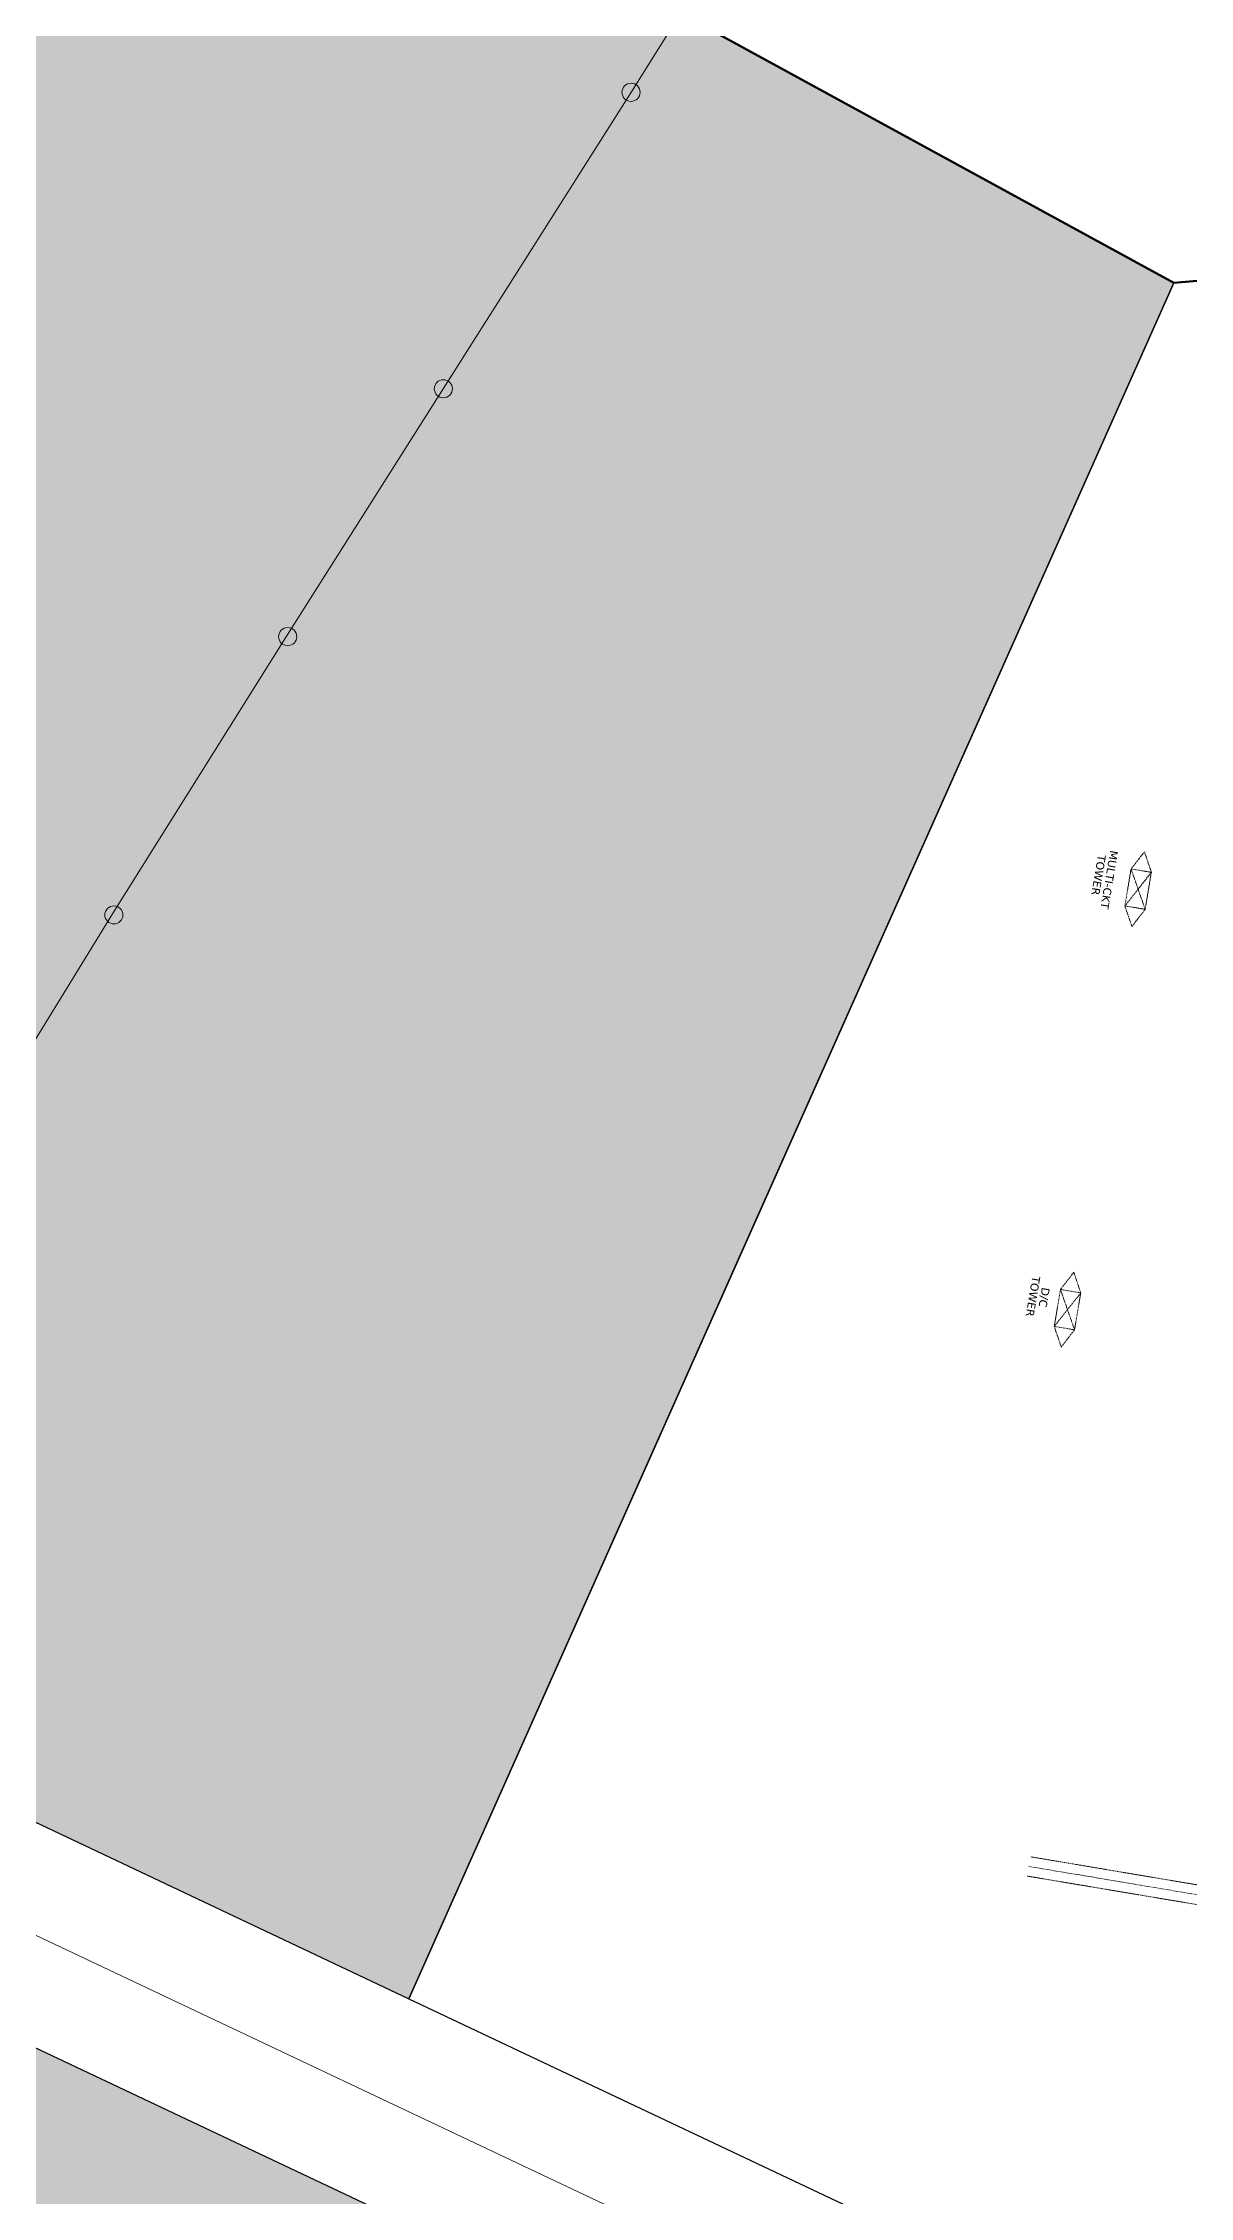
# Model space of a CAD drawing. Header units: feet. Extents: x 199174 to 214517, y 1645895 to 1656921.
# Drawn here: x 207247.8 to 207500.6, y 1653694.4 to 1654169.3 of the extents above; entities that cross this region are included whole.
import ezdxf

# ---------------------------------------------------------------- set-up
doc = ezdxf.new("R2010")
doc.units = ezdxf.units.FT
doc.header["$MEASUREMENT"] = 0
doc.linetypes.add('CENTER', pattern=[2, 1.25, -0.25, 0.25, -0.25])
doc.linetypes.add('HIDDEN', pattern=[0.375, 0.25, -0.125])
for name, color, linetype, lineweight in [('11 KV POWER LINE', 254, 'Continuous', 9), ('E-LAY-CNTRL', 1, 'CENTER', 0), ('E-LAY-EXIST', 8, 'HIDDEN', 0), ('EP', 254, 'Continuous', 9), ('Main boundry', 1, 'Continuous', 50), ('PLOT BOUNDARY', 1, 'Continuous', 50)]:
    doc.layers.add(name, color=color, linetype=linetype, lineweight=lineweight)
doc.layers.add('400 KV POWER LINE', color=150, linetype='Continuous')
doc.layers.add('TXT', color=222, linetype='Continuous')
doc.layers.add('400 KV SUB', color=7, linetype='Continuous', true_color=0xffffdb)
doc.layers.add('Plot 6 to 15', color=7, linetype='Continuous', true_color=0xffffdb)
doc.styles.add('STYLE1', font='verdana.ttf')
doc.linetypes.add('ZIGZAG', pattern='A,0.0001,-0.2,[131,ltypeshp.shx,S=0.2,R=0,X=-0.2,Y=0],-0.4,[131,ltypeshp.shx,S=0.2,R=180,X=0.2,Y=0],-0.2', length=0.8001)

# ---------------------------------------------------------------- blocks, each defined once
blk = doc.blocks.new('400kv')
at = {"layer": 'E-LAY-CNTRL', "elevation": -0.31}
blk.add_lwpolyline([(32.89, 136.92), (97.86, 424.12)], dxfattribs=at)
at = {"layer": 'E-LAY-EXIST'}
for p, q in [((51.75, 232.76, -1.08), (95.19, 424.77, -0.08)), ((58.56, 237.94, -0.24), (100.53, 423.47, -0.24)), ((249.08, 408.51, 0.05), (243.18, 406.87, 0.6)), ((243.18, 406.87, 0.6), (247.81, 402.88, 0.05)), ((259.36, 406.19, 0.05), (247.81, 402.88, 0.05)), ((258.08, 400.55, 0.05), (249.08, 408.51, 0.05)), ((259.36, 406.19, 0.05), (263.98, 402.17, 0.6)), ((263.98, 402.17, 0.6), (258.08, 400.55, 0.05)), ((366.03, 382.06, 0.05), (360.12, 380.42, 0.6)), ((375.03, 374.1, 0.05), (366.03, 382.06, 0.05)), ((360.12, 380.42, 0.6), (364.75, 376.43, 0.05)), ((376.3, 379.74, 0.05), (364.75, 376.43, 0.05)), ((380.92, 375.71, 0.6), (375.03, 374.1, 0.05)), ((376.3, 379.74, 0.05), (380.92, 375.71, 0.6))]:
    blk.add_line(p, q, dxfattribs=at)
at = {"layer": 'E-LAY-EXIST', "elevation": 0.05}
for points in [[(259.36, 406.19), (258.08, 400.55), (247.81, 402.88), (249.08, 408.51)], [(376.3, 379.74), (375.03, 374.1), (364.75, 376.43), (366.03, 382.06)]]:
    blk.add_lwpolyline(points, close=True, dxfattribs=at)
at = {"layer": 'TXT', "style": 'STYLE1'}
for s, p in [('TOWER', (263.67, 413.84, 0.05)), ('D/C', (260.35, 411.35, 0.05)), ('MULTI-CKT', (381.97, 385.3, 0.05)), ('TOWER', (380.93, 388.78, 0.05))]:
    blk.add_text(s, height=2.25, rotation=167.25398, dxfattribs=at).set_placement(p)

msp = doc.modelspace()

# ---------------------------------------------------------------- hatches: boundary and pattern name
at = {"layer": 'Plot 6 to 15'}
h = msp.add_hatch(color=256, dxfattribs=at)
h.dxf.hatch_style = 1
h.paths.add_polyline_path([(207731.5, 1654702.5), (207973.07, 1654750.64), (207972.96, 1654760.66), (207978.1, 1654774.35), (207985.64, 1654788.38), (207990.78, 1654805.49), (207985.3, 1654822.26), (207973.98, 1654840.19), (207964.39, 1654855.25), (207950.33, 1654880.73), (207942.1, 1654897.5), (207941.08, 1654912.21), (207940.39, 1654925.21), (207940.73, 1654935.82), (207945.52, 1654957.57), (207945.18, 1654967.49), (207945.87, 1654978.44), (207942.78, 1654985.97), (207931.13, 1654991.1), (207914.69, 1654991.79), (207899.96, 1654996.24), (207895.17, 1655003.91), (207478.42, 1654777.37), (207174.14, 1654489.1), (207198.9, 1654478.12), (207184.26, 1654464.25), (207159.58, 1654440.86), (207200.75, 1654422.6), (207417.27, 1654334.39), (207518.95, 1654495.61)])
h.paths.add_polyline_path([(207497.07, 1654116.42), (207335.48, 1654204.72), (207392.88, 1654295.73), (207183.13, 1654381.18), (207124.19, 1654407.33), (207101.8, 1654386.12), (207001.54, 1654273.3), (206900.56, 1654159.67), (206895.03, 1654153.44), (206591.81, 1654091.61), (206834.71, 1653974.74), (207194.94, 1653801.15), (207328.39, 1653738.07), (207403.73, 1653907.06)])
h.paths.add_polyline_path([(207517.93, 1653598.7), (207175.56, 1653760.54), (206534.46, 1654069.26), (206518.61, 1654076.68), (206512.27, 1654075.38), (206258.28, 1654127.78), (206043.07, 1653975.92), (206020.71, 1653778.9), (206050.56, 1653761.01), (206061.71, 1653642.15), (206186.14, 1653629.79), (206513.47, 1653594.85), (206848.74, 1653561.51), (206915.48, 1653556.22), (206937, 1653558.81), (206998.31, 1653555.03), (207012.12, 1653548.54), (207176.01, 1653535.54), (207460.45, 1653403.24), (207518.13, 1653370.43)])

# ---------------------------------------------------------------- linework, layer by layer
at = {"flags": 128}
msp.add_lwpolyline([(207706.55, 1654134.33), (207497.07, 1654116.42), (207328.39, 1653738.07), (207537.25, 1653639.34)], dxfattribs=at)
at = {"layer": '11 KV POWER LINE', "linetype": 'ZIGZAG', "ltscale": 15, "elevation": 236.02}
msp.add_lwpolyline([(207414.23, 1654217.25), (207377.37, 1654158.28), (207336.02, 1654093), (207301.6, 1654038.73), (207263.1, 1653977.25), (207231.4, 1653925.76), (207189.99, 1653859.19), (207155.66, 1653804.27), (207126.25, 1653758.8)], dxfattribs=at)
at = {"layer": '400 KV POWER LINE', "linetype": 'Continuous', "lineweight": 9, "ltscale": 50, "elevation": 248.03}
msp.add_lwpolyline([(209712.98, 1652581.79), (209349.08, 1652750.01), (209020.79, 1652904.91), (208670.45, 1653074.63), (208340.86, 1653231.54), (207881.05, 1653450.07), (207527.59, 1653619.02), (207185.25, 1653780.85), (206824.95, 1653954.48), (206544.1, 1654089.59), (206192.76, 1654253.97), (205848.36, 1654418.19), (205494.57, 1654588.55), (204806.53, 1654923.55), (204453.53, 1655087.46), (204137, 1655239.11), (203782.93, 1655404.16), (203519.24, 1655531.75), (202943.47, 1655687.57)], dxfattribs=at)
at = {"layer": 'EP', "linetype": 'Continuous'}
for centre in [(207377.41, 1654158.4, 236.51), (207336.03, 1654093.03, 236.7), (207301.71, 1654038.39, 239.05), (207263.38, 1653977.03, 238.72)]:
    msp.add_circle(centre, 2, dxfattribs=at)
at = {"layer": 'Main boundry', "lineweight": 50, "flags": 128}
msp.add_lwpolyline([(208041.08, 1652977.67), (208096.87, 1653066.25), (208121.5, 1653118.5), (208129, 1653206), (208116.52, 1653281.71), (208088.58, 1653359.39), (208015.24, 1653557.77), (207938.5, 1653806.5), (207948.29, 1653968.04), (207964.4, 1654151.95), (208005.77, 1654540.97), (207706.55, 1654134.33), (207580.22, 1654123.53), (207497.07, 1654116.42), (207335.48, 1654204.72), (207518.95, 1654495.61), (207731.5, 1654702.5)], dxfattribs=at)
at = {"layer": 'PLOT BOUNDARY', "lineweight": 30, "flags": 128}
for points in [[(207497.07, 1654116.42), (207335.48, 1654204.72), (207392.88, 1654295.73), (207183.13, 1654381.18), (207124.19, 1654407.33), (207101.8, 1654386.12), (207001.54, 1654273.3), (206900.56, 1654159.67), (206895.03, 1654153.44), (206591.81, 1654091.61), (206834.71, 1653974.74), (207194.94, 1653801.15), (207328.39, 1653738.07), (207403.73, 1653907.06)], [(207517.93, 1653598.7), (207175.56, 1653760.54), (206534.46, 1654069.26), (206518.61, 1654076.68), (206512.27, 1654075.38), (206258.28, 1654127.78), (206043.07, 1653975.92), (206020.71, 1653778.9), (206050.56, 1653761.01), (206061.71, 1653642.15), (206186.14, 1653629.79), (206513.47, 1653594.85), (206848.74, 1653561.51), (206915.48, 1653556.22), (206937, 1653558.81), (206998.31, 1653555.03), (207012.12, 1653548.54), (207176.01, 1653535.54), (207460.45, 1653403.24), (207518.13, 1653370.43)]]:
    msp.add_lwpolyline(points, close=True, dxfattribs=at)

# ---------------------------------------------------------------- block references
at = {"layer": '400 KV SUB', "lineweight": -2, "xscale": 0.7840800000301468, "yscale": 0.7840800000301468, "zscale": 0.7840800000301468, "rotation": 93.2111979021931}
msp.add_blockref('400kv', (207801.47, 1653709.25, 0.24), dxfattribs=at)

doc.saveas('drawing.dxf')
